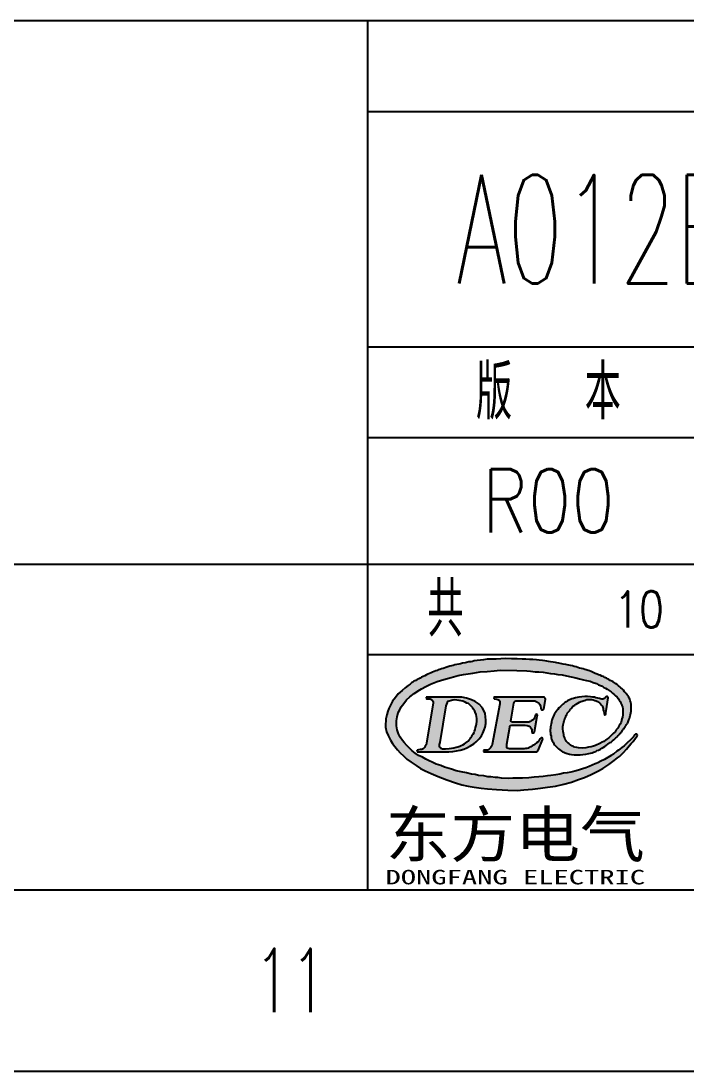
# Model space of a CAD drawing. Header units: millimetres. Extents: x 0 to 594, y 0 to 841.
# Drawn here: x 504.9 to 541.7, y 0 to 58 of the extents above; entities that cross this region are included whole.
import ezdxf
from ezdxf.enums import TextEntityAlignment as Align

# ---------------------------------------------------------------- set-up
doc = ezdxf.new("R2010")
doc.units = ezdxf.units.MM
doc.layers.add('PDM_Title', color=7, linetype='Continuous')
doc.styles.add('HZ', font='TXT.SHX', dxfattribs={"width": 0.667, "bigfont": 'HZTXT.SHX'})
doc.styles.add('pdmHT', font='SIMHEI.TTF')

# ---------------------------------------------------------------- blocks, each defined once
blk = doc.blocks.new('FitPDM_DWGFrame')
at = {"layer": 'PDM_Title'}
h = blk.add_hatch(color=2, dxfattribs=at)
h.paths.add_polyline_path([(527.2523, 20.6456), (527.2413, 20.6214), (527.2311, 20.599), (527.2437, 20.5754), (527.2556, 20.5533), (527.4718, 20.5535), (527.5135, 20.5293), (527.5547, 20.5055), (527.5859, 20.4603), (527.6223, 20.4077), (527.6289, 20.321), (527.2641, 18.1215), (527.2465, 18.0149), (527.1958, 17.9358), (527.1509, 17.8655), (527.0816, 17.797), (527.0027, 17.7544), (526.9086, 17.7529), (526.8229, 17.7339), (526.7541, 17.7188), (526.7339, 17.6724), (526.754, 17.6346), (526.7905, 17.6335), (528.504, 17.6335), (528.7114, 17.6452), (528.9226, 17.6838), (529.1291, 17.7216), (529.324, 17.7832), (529.482, 17.8478), (529.7003, 17.9566), (529.8751, 18.0717), (530.0142, 18.1835), (530.1687, 18.3507), (530.2947, 18.5115), (530.3803, 18.6606), (530.4492, 18.8395), (530.5063, 18.9877), (530.5335, 19.1988), (530.5402, 19.3801), (530.5284, 19.5662), (530.4981, 19.7475), (530.4377, 19.9194), (530.329, 20.0861), (530.1778, 20.2643), (529.9578, 20.4125), (529.7562, 20.5008), (529.4807, 20.5891), (529.2136, 20.6463), (528.9609, 20.6484)])
h.paths.add_polyline_path([(528.4508, 20.4115), (528.3983, 20.3464), (528.3719, 20.2712), (528.3359, 20.1691), (527.9932, 18.1381), (527.9683, 18.0326), (527.9674, 17.9388), (527.9742, 17.8804), (528.0489, 17.8316), (528.1391, 17.8029), (528.3206, 17.8014), (528.5174, 17.8068), (528.6397, 17.8249), (528.7729, 17.8447), (528.9065, 17.8824), (528.9974, 17.908), (529.096, 17.9358), (529.1813, 17.9782), (529.2776, 18.026), (529.3634, 18.0772), (529.4347, 18.1356), (529.5077, 18.1766), (529.5714, 18.2248), (529.6203, 18.2845), (529.68, 18.3573), (529.7176, 18.4201), (529.766, 18.501), (529.8059, 18.5674), (529.8324, 18.6116), (529.887, 18.7027), (529.9156, 18.7796), (529.9494, 18.8706), (529.976, 18.98), (529.9999, 19.0784), (530.0259, 19.1856), (530.0427, 19.2968), (530.0444, 19.3859), (530.0366, 19.4756), (530.0002, 19.6877), (529.9572, 19.8251), (529.9256, 19.8832), (529.8861, 19.9557), (529.844, 20.0101), (529.8145, 20.0604), (529.7626, 20.1205), (529.7189, 20.1709), (529.6593, 20.2245), (529.5753, 20.2915), (529.4972, 20.3231), (529.4016, 20.3721), (529.2673, 20.4241), (529.0767, 20.469), (528.938, 20.4857), (528.8072, 20.5013), (528.7179, 20.4904)], flags=0)
h.paths.add_polyline_path([(532.2065, 20.4518), (533.2414, 20.4392), (533.3114, 20.4126), (533.3879, 20.3787), (533.4401, 20.342), (533.4779, 20.3034), (533.5174, 20.2458), (533.5384, 20.2025), (533.5586, 20.1465), (533.5762, 20.044), (533.5997, 19.9714), (533.6157, 19.9517), (533.6358, 19.9502), (533.6677, 19.9534), (533.7064, 19.9777), (533.7399, 20.0204), (533.7588, 20.0734), (533.8327, 20.5401), (533.8267, 20.5885), (533.8074, 20.6177), (533.7796, 20.6406), (533.7521, 20.6536), (531.0239, 20.6536), (530.9846, 20.6254), (530.9796, 20.5875), (530.9964, 20.5529), (531.1208, 20.5418), (531.2098, 20.5213), (531.2769, 20.4803), (531.3123, 20.4314), (531.319, 20.3452), (531.3061, 20.2752), (530.8963, 18.0424), (530.871, 17.9634), (530.8354, 17.9017), (530.7933, 17.8463), (530.7488, 17.788), (530.6824, 17.7494), (530.6312, 17.7281), (530.5901, 17.7186), (530.4305, 17.7194), (530.4095, 17.7052), (530.4035, 17.6714), (530.4103, 17.6469), (530.4259, 17.6324), (533.307, 17.6262), (533.3491, 17.6382), (533.3978, 17.6784), (533.4228, 17.7081), (533.6782, 18.3009), (533.6921, 18.3336), (533.6904, 18.3651), (533.6728, 18.384), (533.6409, 18.3958), (533.5997, 18.3958), (533.5695, 18.3872), (533.533, 18.3502), (533.5013, 18.3019), (533.4661, 18.2484), (533.4278, 18.1898), (533.3474, 18.1307), (533.2455, 18.0557), (533.1653, 17.9967), (533.0985, 17.9555), (533.0217, 17.9082), (532.941, 17.872), (532.8822, 17.8405), (532.7999, 17.8231), (532.7243, 17.8058), (532.65, 17.7964), (531.8437, 17.79), (531.7759, 17.8141), (531.728, 17.8354), (531.7079, 17.8639), (531.7003, 17.9451), (531.7026, 18.055), (531.8571, 18.9885), (531.8654, 19.0383), (531.8826, 19.0664), (531.9086, 19.0876), (531.9781, 19.0957), (532.7105, 19.0957), (532.8321, 19.0795), (532.9304, 19.0566), (532.9933, 19.0117), (533.0319, 18.9604), (533.0715, 18.8997), (533.0858, 18.8414), (533.0823, 18.783), (533.0797, 18.7371), (533.0891, 18.6948), (533.1117, 18.6782), (533.1462, 18.6782), (533.18, 18.6883), (533.2069, 18.7057), (533.2244, 18.735), (533.3825, 19.6066), (533.3909, 19.6553), (533.3858, 19.6829), (533.3724, 19.6924), (533.3429, 19.7025), (533.3093, 19.7008), (533.2863, 19.6822), (533.2668, 19.6154), (533.248, 19.5503), (533.2303, 19.4896), (533.1973, 19.4415), (533.1548, 19.4044), (533.1187, 19.373), (533.0522, 19.3342), (532.9902, 19.298), (532.9229, 19.2743), (532.8651, 19.266), (531.9713, 19.2723), (531.9312, 19.2978), (531.9221, 19.3544), (531.9378, 19.4426), (532.0923, 20.313), (532.1014, 20.3629), (532.1165, 20.3864), (532.1375, 20.418)])
h.paths.add_polyline_path([(538.8166, 18.3903), (538.8619, 18.4507), (538.9029, 18.5055), (538.9092, 18.5236), (538.9121, 18.5425), (538.9111, 18.558), (538.8939, 18.5822), (538.8774, 18.6053), (538.8461, 18.6087), (538.8116, 18.5974), (538.7734, 18.565), (538.7296, 18.5074), (538.6867, 18.451), (538.6729, 18.4329), (538.5284, 18.2841), (538.3543, 18.1286), (538.2671, 18.0509), (538.174, 17.9666), (538.0614, 17.865), (537.9591, 17.7897), (537.8736, 17.7269), (537.7791, 17.6627), (537.5903, 17.5062), (537.46, 17.4295), (537.2715, 17.3187), (537.0881, 17.2107), (536.8958, 17.1153), (536.7274, 17.0317), (536.6362, 16.9864), (536.584, 16.9605), (536.409, 16.8989), (536.2558, 16.8275), (536.0602, 16.7553), (535.8745, 16.6866), (535.6605, 16.6229), (535.457, 16.5623), (535.2419, 16.5135), (535.0262, 16.4781), (534.8322, 16.4462), (534.6215, 16.3998), (534.4155, 16.3688), (534.1293, 16.3256), (533.9376, 16.2966), (533.7039, 16.2743), (533.471, 16.2521), (533.2081, 16.2271), (532.9156, 16.1991), (532.5675, 16.1826), (532.2058, 16.1802), (532.0281, 16.1664), (531.7902, 16.1641), (531.4015, 16.1814), (531.1973, 16.2044), (531.0613, 16.2198), (530.8258, 16.2463), (530.648, 16.2539), (530.4345, 16.2954), (530.137, 16.331), (529.954, 16.3781), (529.743, 16.4034), (529.4635, 16.4632), (529.1857, 16.5227), (528.9098, 16.5818), (528.6418, 16.6636), (528.2642, 16.7788), (528.0532, 16.8708), (527.7987, 16.9562), (527.5805, 17.0552), (527.4014, 17.1364), (527.2212, 17.2181), (527.0458, 17.3269), (526.8225, 17.4328), (526.6386, 17.564), (526.4761, 17.68), (526.3174, 17.8334), (526.1736, 17.9722), (526.023, 18.151), (525.936, 18.2543), (525.8123, 18.4395), (525.719, 18.6237), (525.6479, 18.8492), (525.6062, 19.0749), (525.6013, 19.335), (525.6381, 19.5607), (525.7043, 19.7956), (525.7873, 19.9521), (525.8704, 20.1088), (526.013, 20.2997), (526.1576, 20.4935), (526.3367, 20.6611), (526.5893, 20.8591), (526.8886, 21.0525), (526.9909, 21.1187), (527.2319, 21.2413), (527.4782, 21.3666), (527.8467, 21.5151), (528.2294, 21.6234), (528.6311, 21.7369), (529.0065, 21.8431), (529.3159, 21.9042), (529.8284, 21.981), (530.2307, 22.0414), (530.6182, 22.0755), (530.9976, 22.1088), (531.3374, 22.1387), (532.2491, 22.1307), (532.796, 22.0985), (533.0159, 22.085), (533.2649, 22.0563), (533.4673, 22.0447), (533.7038, 22.0312), (533.9171, 21.9963), (534.1064, 21.9653), (534.3402, 21.9445), (534.5217, 21.9111), (534.7547, 21.8847), (534.9937, 21.8325), (535.2561, 21.7753), (535.5154, 21.7188), (535.7086, 21.661), (535.9281, 21.6122), (536.1005, 21.5739), (536.2971, 21.5301), (536.4628, 21.4672), (536.6467, 21.3973), (536.7632, 21.3337), (536.8681, 21.2958), (536.9759, 21.2497), (537.0655, 21.1887), (537.1465, 21.1461), (537.2483, 21.0925), (537.3585, 21.0162), (537.4585, 20.947), (537.5333, 20.8758), (537.6191, 20.8136), (537.6872, 20.7417), (537.8023, 20.649), (537.8672, 20.5576), (537.9065, 20.4833), (537.9538, 20.416), (537.998, 20.3412), (538.0351, 20.2786), (538.0568, 20.1973), (538.0863, 20.1133), (538.1054, 20.0046), (538.1115, 19.821), (538.1092, 19.6664), (538.0901, 19.5426), (538.0607, 19.454), (538.0414, 19.3631), (538.0095, 19.2624), (537.9538, 19.1495), (537.9047, 19.0765), (537.8229, 18.9401), (537.745, 18.8382), (537.6788, 18.7386), (537.5718, 18.6357), (537.4907, 18.5576), (537.4026, 18.4734), (537.3364, 18.41), (537.2287, 18.3313), (537.1463, 18.271), (537.0604, 18.2082), (536.9675, 18.1574), (536.8363, 18.0993), (536.759, 18.0551), (536.6787, 18.0194), (536.5935, 17.9735), (536.4898, 17.9349), (536.3531, 17.9078), (536.2201, 17.8815), (536.0711, 17.8432), (535.8743, 17.8408), (535.653, 17.8448), (535.558, 17.8719), (535.4402, 17.8961), (535.3595, 17.9349), (535.2891, 17.9686), (535.2208, 18.0114), (535.1585, 18.0505), (535.1203, 18.0891), (535.0803, 18.1172), (535.0441, 18.1414), (535.0098, 18.1886), (534.9815, 18.2274), (534.9601, 18.2732), (534.9258, 18.3152), (534.8951, 18.3786), (534.8767, 18.4372), (534.8553, 18.5054), (534.8404, 18.5822), (534.8238, 18.6676), (534.8059, 18.7595), (534.7895, 18.8969), (534.7895, 19.0288), (534.8164, 19.1283), (534.8258, 19.1991), (534.8424, 19.2728), (534.8749, 19.3551), (534.9012, 19.4408), (534.9253, 19.5191), (534.9633, 19.5806), (534.986, 19.6398), (535.0185, 19.7003), (535.0387, 19.7579), (535.0596, 19.7918), (535.0959, 19.8298), (535.1174, 19.8665), (535.1567, 19.9), (535.1806, 19.9203), (535.1934, 19.9472), (535.2149, 19.9742), (535.2351, 20.0099), (535.2528, 20.0261), (535.2725, 20.0513), (535.3154, 20.0888), (535.3547, 20.1435), (535.4543, 20.213), (535.5312, 20.2667), (535.6273, 20.3236), (535.7168, 20.3765), (535.7965, 20.4133), (535.8664, 20.4357), (535.9784, 20.4717), (536.0595, 20.4902), (536.1196, 20.5195), (536.2331, 20.5224), (536.3833, 20.5172), (536.463, 20.5004), (536.5525, 20.4671), (536.6322, 20.4464), (536.7101, 20.4112), (536.772, 20.3732), (536.8192, 20.3312), (536.8744, 20.2822), (536.9202, 20.2248), (536.9596, 20.1754), (536.9851, 20.1269), (537.0011, 20.0757), (537.0269, 20.0222), (537.03, 19.9548), (537.0539, 19.8634), (537.068, 19.7811), (537.0717, 19.7011), (537.0833, 19.6844), (537.0993, 19.6775), (537.1361, 19.6723), (537.1526, 19.6815), (537.1655, 19.7028), (537.1686, 19.7823), (537.1809, 19.8968), (537.2995, 20.6083), (537.2995, 20.6417), (537.2804, 20.663), (537.2553, 20.6785), (537.2155, 20.6791), (537.178, 20.6641), (537.1535, 20.6417), (537.1333, 20.6123), (537.1156, 20.5866), (537.0879, 20.5709), (537.0443, 20.5536), (536.9997, 20.5359), (536.9512, 20.5385), (536.8807, 20.5488), (536.8218, 20.5673), (536.7305, 20.5868), (536.6254, 20.6093), (536.5404, 20.641), (536.4306, 20.6538), (536.3148, 20.6613), (536.1621, 20.6786), (536.0035, 20.6808), (535.8422, 20.6635), (535.6803, 20.6526), (535.578, 20.633), (535.4958, 20.6082), (535.3873, 20.5846), (535.2978, 20.5519), (535.2248, 20.5162), (535.153, 20.4955), (535.0599, 20.4411), (534.9706, 20.3889), (534.9038, 20.3499), (534.8489, 20.3006), (534.801, 20.2575), (534.7355, 20.2131), (534.656, 20.1297), (534.5814, 20.0515), (534.5241, 19.9777), (534.4817, 19.9231), (534.4254, 19.8656), (534.3809, 19.7971), (534.3423, 19.724), (534.3037, 19.6509), (534.2656, 19.5576), (534.2294, 19.4886), (534.1924, 19.3868), (534.171, 19.3056), (534.1654, 19.2475), (534.1458, 19.1957), (534.1351, 19.0928), (534.1124, 19.0047), (534.1075, 18.9299), (534.1014, 18.8384), (534.0895, 18.8044), (534.0987, 18.7699), (534.1086, 18.6755), (534.1176, 18.5883), (534.1447, 18.4965), (534.145, 18.408), (534.1634, 18.332), (534.2051, 18.2325), (534.2511, 18.1576), (534.3015, 18.0756), (534.3402, 18.0247), (534.3886, 17.9611), (534.4359, 17.9153), (534.4978, 17.8469), (534.5474, 17.7919), (534.6201, 17.7394), (534.6998, 17.6817), (534.7771, 17.6346), (534.8501, 17.6047), (534.9211, 17.5755), (535.0365, 17.5361), (535.1528, 17.4965), (535.2688, 17.4772), (535.4172, 17.4662), (535.5684, 17.4628), (535.742, 17.4715), (535.906, 17.4796), (536.0687, 17.5014), (536.222, 17.5348), (536.3307, 17.5585), (536.4141, 17.5767), (536.4875, 17.61), (536.6114, 17.6514), (536.6788, 17.6952), (536.7678, 17.7274), (536.8695, 17.7861), (536.94, 17.8327), (537.0142, 17.8716), (537.1099, 17.9251), (537.1828, 17.9868), (537.2858, 18.0523), (537.3545, 18.1036), (537.414, 18.148), (537.4569, 18.1715), (537.5323, 18.2394), (537.6071, 18.2923), (537.6728, 18.3505), (537.7249, 18.4063), (537.7684, 18.4413), (537.8272, 18.4989), (537.8487, 18.5398), (537.9085, 18.5904), (537.9447, 18.6468), (537.9839, 18.6716), (538.0066, 18.7073), (538.0428, 18.7424), (538.0636, 18.7827), (538.0974, 18.827), (538.1372, 18.869), (538.1611, 18.9133), (538.2005, 18.9692), (538.2391, 19.0325), (538.2771, 19.0716), (538.3126, 19.1389), (538.3593, 19.1862), (538.3806, 19.2366), (538.3984, 19.2844), (538.4186, 19.3466), (538.437, 19.4031), (538.4731, 19.4795), (538.4991, 19.5501), (538.5187, 19.629), (538.5359, 19.698), (538.5572, 19.7836), (538.5728, 19.8723), (538.5764, 20.0347), (538.5697, 20.248), (538.5513, 20.3654), (538.5175, 20.4527), (538.4935, 20.5357), (538.4555, 20.5926), (538.4316, 20.6536), (538.3905, 20.7187), (538.3356, 20.7917), (538.2967, 20.8435), (538.2555, 20.8982), (538.2019, 20.9529), (538.1382, 21.0433), (538.0642, 21.1047), (538.0018, 21.1709), (537.9379, 21.2146), (537.8644, 21.2797), (537.7907, 21.3449), (537.7106, 21.3982), (537.6475, 21.4494), (537.5696, 21.4885), (537.5046, 21.5288), (537.4126, 21.5794), (537.3354, 21.622), (537.2686, 21.6564), (537.1964, 21.6935), (537.116, 21.7277), (537.0571, 21.7663), (537.0161, 21.7841), (536.9559, 21.8014), (536.8572, 21.8592), (536.7647, 21.8921), (536.6875, 21.9295), (536.5887, 21.9634), (536.509, 22.0025), (536.427, 22.0265), (536.3509, 22.0599), (536.2663, 22.0979), (536.1848, 22.1157), (536.0891, 22.1508), (536.005, 22.1727), (535.9193, 22.2075), (535.8242, 22.2409), (535.7212, 22.2575), (535.625, 22.292), (535.5323, 22.3162), (535.4276, 22.3366), (535.3295, 22.3735), (535.2173, 22.3936), (535.1207, 22.4109), (535.0352, 22.431), (534.9518, 22.4506), (534.8206, 22.4697), (534.739, 22.4887), (534.6447, 22.5036), (534.5686, 22.5255), (534.4577, 22.5441), (534.3811, 22.5643), (534.2652, 22.5815), (534.1131, 22.5982), (534.0034, 22.6185), (533.9117, 22.6354), (533.8043, 22.6552), (533.6656, 22.6703), (533.4909, 22.6892), (533.3421, 22.7053), (533.1396, 22.7273), (532.9489, 22.7383), (532.7472, 22.7429), (532.5438, 22.7538), (532.2722, 22.7625), (531.9627, 22.7723), (531.6075, 22.7836), (531.3732, 22.775), (531.1047, 22.7531), (530.8784, 22.752), (530.619, 22.7405), (530.4101, 22.7208), (530.2409, 22.6903), (530.0545, 22.6706), (529.9012, 22.6481), (529.7988, 22.6251), (529.7112, 22.6054), (529.6059, 22.5928), (529.4772, 22.5708), (529.3937, 22.553), (529.2532, 22.523), (529.1427, 22.4993), (529.0578, 22.4758), (528.9462, 22.4522), (528.8219, 22.4319), (528.7348, 22.4077), (528.6468, 22.3834), (528.5432, 22.3546), (528.4339, 22.3243), (528.3258, 22.2942), (528.2388, 22.2562), (528.1762, 22.2383), (528.0923, 22.2144), (527.9941, 22.1739), (527.9082, 22.1567), (527.8469, 22.1201), (527.7789, 22.0988), (527.6954, 22.0649), (527.6036, 22.0275), (527.5178, 21.9926), (527.4272, 21.9556), (527.3401, 21.9201), (527.2543, 21.877), (527.1675, 21.8336), (527.0812, 21.7902), (526.9955, 21.7472), (526.9085, 21.7085), (526.8362, 21.6613), (526.7454, 21.6193), (526.665, 21.5704), (526.5707, 21.5249), (526.5008, 21.4797), (526.4286, 21.4328), (526.3537, 21.3743), (526.2444, 21.3015), (526.0873, 21.171), (525.9121, 21.0179), (525.707, 20.8386), (525.5452, 20.6347), (525.3876, 20.4359), (525.2927, 20.2387), (525.1871, 20.0197), (525.1206, 19.8816), (525.072, 19.6714), (525.0228, 19.4596), (525.013, 19.3009), (525.0065, 19.1948), (525, 19.0894), (525.0058, 18.9982), (525.0621, 18.7346), (525.1405, 18.5274), (525.2682, 18.2705), (525.3858, 18.0979), (525.506, 17.9217), (525.6556, 17.7479), (525.8071, 17.5721), (525.9843, 17.4096), (526.1816, 17.2285), (526.4209, 17.0625), (526.6834, 16.8802), (526.932, 16.7078), (527.1856, 16.5747), (527.5265, 16.4251), (527.9038, 16.2595), (528.3825, 16.0751), (528.8698, 15.9209), (529.2122, 15.8125), (529.564, 15.7394), (529.8882, 15.6721), (530.2875, 15.622), (530.6254, 15.5796), (531.1366, 15.5461), (531.7586, 15.5051), (532.2672, 15.5), (532.6351, 15.5368), (533.1224, 15.5622), (533.554, 15.622), (533.952, 15.6772), (534.3852, 15.7372), (534.8488, 15.8522), (535.2655, 15.9556), (535.6606, 16.0986), (535.9855, 16.2161), (536.3509, 16.3835), (536.699, 16.5429), (537.0009, 16.715), (537.3395, 16.9372), (537.6266, 17.1536), (537.8215, 17.3007), (537.9216, 17.3761), (537.9989, 17.4529), (538.1367, 17.5864), (538.3182, 17.7706), (538.461, 17.9528), (538.5626, 18.0826), (538.6732, 18.1984)])
at = {"layer": 'PDM_Title', "color": 0}
for p, q in [((584, 58), (404, 58)), ((25, 10), (584, 10))]:
    blk.add_line(p, q, dxfattribs=at)
at = {"layer": 'PDM_Title', "color": 2}
for p, q in [((524, 58), (524, 28)), ((524, 58), (524, 10)), ((524, 53), (584, 53)), ((524, 40), (584, 40)), ((524, 35), (584, 35)), ((466, 28), (524, 28)), ((524, 28), (584, 28)), ((524, 23), (584, 23)), ((529.7988, 22.6251), (529.7112, 22.6054)), ((529.9012, 22.6481), (529.7988, 22.6251)), ((530.0545, 22.6706), (529.9012, 22.6481)), ((530.2409, 22.6903), (530.0545, 22.6706)), ((530.4101, 22.7208), (530.2409, 22.6903)), ((530.619, 22.7405), (530.4101, 22.7208)), ((530.8784, 22.752), (530.619, 22.7405)), ((531.1047, 22.7531), (530.8784, 22.752)), ((531.3732, 22.775), (531.1047, 22.7531)), ((531.6075, 22.7836), (531.3732, 22.775)), ((531.9627, 22.7723), (531.6075, 22.7836)), ((532.2722, 22.7625), (531.9627, 22.7723)), ((532.5438, 22.7538), (532.2722, 22.7625)), ((532.7472, 22.7429), (532.5438, 22.7538)), ((532.9489, 22.7383), (532.7472, 22.7429)), ((533.1396, 22.7273), (532.9489, 22.7383)), ((533.3421, 22.7053), (533.1396, 22.7273)), ((533.4909, 22.6892), (533.3421, 22.7053)), ((533.6656, 22.6703), (533.4909, 22.6892)), ((533.8043, 22.6552), (533.6656, 22.6703)), ((533.9117, 22.6354), (533.8043, 22.6552)), ((534.0034, 22.6185), (533.9117, 22.6354)), ((527.6954, 22.0649), (527.6036, 22.0275)), ((527.7789, 22.0988), (527.6954, 22.0649)), ((527.8469, 22.1201), (527.7789, 22.0988)), ((527.9082, 22.1567), (527.8469, 22.1201)), ((527.9941, 22.1739), (527.9082, 22.1567)), ((528.0923, 22.2144), (527.9941, 22.1739)), ((528.1762, 22.2383), (528.0923, 22.2144)), ((528.2388, 22.2562), (528.1762, 22.2383)), ((528.3258, 22.2942), (528.2388, 22.2562)), ((528.4339, 22.3243), (528.3258, 22.2942)), ((528.5432, 22.3546), (528.4339, 22.3243)), ((528.6468, 22.3834), (528.5432, 22.3546)), ((528.7348, 22.4077), (528.6468, 22.3834)), ((528.8219, 22.4319), (528.7348, 22.4077)), ((528.9462, 22.4522), (528.8219, 22.4319)), ((529.0578, 22.4758), (528.9462, 22.4522)), ((529.1427, 22.4993), (529.0578, 22.4758)), ((529.2532, 22.523), (529.1427, 22.4993)), ((529.3937, 22.553), (529.2532, 22.523)), ((529.4772, 22.5708), (529.3937, 22.553)), ((529.6059, 22.5928), (529.4772, 22.5708)), ((529.7112, 22.6054), (529.6059, 22.5928)), ((529.8284, 21.981), (530.2307, 22.0414)), ((530.2307, 22.0414), (530.6182, 22.0755)), ((530.6182, 22.0755), (530.9976, 22.1088)), ((530.9976, 22.1088), (531.3374, 22.1387)), ((531.3374, 22.1387), (532.2491, 22.1307)), ((532.2491, 22.1307), (532.796, 22.0985)), ((532.796, 22.0985), (533.0159, 22.085)), ((533.0159, 22.085), (533.2649, 22.0563)), ((533.2649, 22.0563), (533.4673, 22.0447)), ((533.4673, 22.0447), (533.7038, 22.0312)), ((534.1131, 22.5982), (534.0034, 22.6185)), ((534.2652, 22.5815), (534.1131, 22.5982)), ((534.3811, 22.5643), (534.2652, 22.5815)), ((534.4577, 22.5441), (534.3811, 22.5643)), ((534.5686, 22.5255), (534.4577, 22.5441)), ((534.6447, 22.5036), (534.5686, 22.5255)), ((534.739, 22.4887), (534.6447, 22.5036)), ((534.8206, 22.4697), (534.739, 22.4887)), ((534.9518, 22.4506), (534.8206, 22.4697)), ((535.0352, 22.431), (534.9518, 22.4506)), ((535.1207, 22.4109), (535.0352, 22.431)), ((535.2173, 22.3936), (535.1207, 22.4109)), ((535.3295, 22.3735), (535.2173, 22.3936)), ((535.4276, 22.3366), (535.3295, 22.3735)), ((535.5323, 22.3162), (535.4276, 22.3366)), ((535.625, 22.292), (535.5323, 22.3162)), ((535.7212, 22.2575), (535.625, 22.292)), ((535.8242, 22.2409), (535.7212, 22.2575)), ((535.9193, 22.2075), (535.8242, 22.2409)), ((536.005, 22.1727), (535.9193, 22.2075)), ((536.0891, 22.1508), (536.005, 22.1727)), ((536.1848, 22.1157), (536.0891, 22.1508)), ((536.2663, 22.0979), (536.1848, 22.1157)), ((536.3509, 22.0599), (536.2663, 22.0979)), ((536.427, 22.0265), (536.3509, 22.0599)), ((526.5008, 21.4797), (526.4286, 21.4328)), ((526.5707, 21.5249), (526.5008, 21.4797)), ((526.665, 21.5704), (526.5707, 21.5249)), ((526.7454, 21.6193), (526.665, 21.5704)), ((526.8362, 21.6613), (526.7454, 21.6193)), ((526.9085, 21.7085), (526.8362, 21.6613)), ((526.9955, 21.7472), (526.9085, 21.7085)), ((527.0812, 21.7902), (526.9955, 21.7472)), ((527.1675, 21.8336), (527.0812, 21.7902)), ((527.2543, 21.877), (527.1675, 21.8336)), ((527.3401, 21.9201), (527.2543, 21.877)), ((527.4272, 21.9556), (527.3401, 21.9201)), ((527.5178, 21.9926), (527.4272, 21.9556)), ((527.4782, 21.3666), (527.8467, 21.5151)), ((527.6036, 22.0275), (527.5178, 21.9926)), ((527.8467, 21.5151), (528.2294, 21.6234)), ((528.2294, 21.6234), (528.6311, 21.7369)), ((528.6311, 21.7369), (529.0065, 21.8431)), ((529.0065, 21.8431), (529.3159, 21.9042)), ((529.3159, 21.9042), (529.8284, 21.981)), ((533.7038, 22.0312), (533.9171, 21.9963)), ((533.9171, 21.9963), (534.1064, 21.9653)), ((534.1064, 21.9653), (534.3402, 21.9445)), ((534.3402, 21.9445), (534.5217, 21.9111)), ((534.5217, 21.9111), (534.7547, 21.8847)), ((534.7547, 21.8847), (534.9937, 21.8325)), ((534.9937, 21.8325), (535.2561, 21.7753)), ((535.2561, 21.7753), (535.5154, 21.7188)), ((535.5154, 21.7188), (535.7086, 21.661)), ((535.7086, 21.661), (535.9281, 21.6122)), ((535.9281, 21.6122), (536.1005, 21.5739)), ((536.1005, 21.5739), (536.2971, 21.5301)), ((536.2971, 21.5301), (536.4628, 21.4672)), ((536.509, 22.0025), (536.427, 22.0265)), ((536.4628, 21.4672), (536.6467, 21.3973)), ((536.5887, 21.9634), (536.509, 22.0025)), ((536.6875, 21.9295), (536.5887, 21.9634)), ((536.7647, 21.8921), (536.6875, 21.9295)), ((536.8572, 21.8592), (536.7647, 21.8921)), ((536.9559, 21.8014), (536.8572, 21.8592)), ((537.0161, 21.7841), (536.9559, 21.8014)), ((537.0571, 21.7663), (537.0161, 21.7841)), ((537.116, 21.7277), (537.0571, 21.7663)), ((537.1964, 21.6935), (537.116, 21.7277)), ((537.2686, 21.6564), (537.1964, 21.6935)), ((537.3354, 21.622), (537.2686, 21.6564)), ((537.4126, 21.5794), (537.3354, 21.622)), ((537.5046, 21.5288), (537.4126, 21.5794)), ((537.5696, 21.4885), (537.5046, 21.5288)), ((537.6475, 21.4494), (537.5696, 21.4885)), ((525.9121, 21.0179), (525.707, 20.8386)), ((526.0873, 21.171), (525.9121, 21.0179)), ((526.2444, 21.3015), (526.0873, 21.171)), ((526.3537, 21.3743), (526.2444, 21.3015)), ((526.4286, 21.4328), (526.3537, 21.3743)), ((526.5893, 20.8591), (526.8886, 21.0525)), ((526.8886, 21.0525), (526.9909, 21.1187)), ((526.9909, 21.1187), (527.2319, 21.2413)), ((527.2319, 21.2413), (527.4782, 21.3666)), ((536.6467, 21.3973), (536.7632, 21.3337)), ((536.7632, 21.3337), (536.8681, 21.2958)), ((536.8681, 21.2958), (536.9759, 21.2497)), ((536.9759, 21.2497), (537.0655, 21.1887)), ((537.0655, 21.1887), (537.1465, 21.1461)), ((537.1465, 21.1461), (537.2483, 21.0925)), ((537.2483, 21.0925), (537.3585, 21.0162)), ((537.3585, 21.0162), (537.4585, 20.947)), ((537.4585, 20.947), (537.5333, 20.8758)), ((537.7106, 21.3982), (537.6475, 21.4494)), ((537.7907, 21.3449), (537.7106, 21.3982)), ((537.8644, 21.2797), (537.7907, 21.3449)), ((537.9379, 21.2146), (537.8644, 21.2797)), ((538.0018, 21.1709), (537.9379, 21.2146)), ((538.0642, 21.1047), (538.0018, 21.1709)), ((538.1382, 21.0433), (538.0642, 21.1047)), ((538.2019, 20.9529), (538.1382, 21.0433)), ((538.2555, 20.8982), (538.2019, 20.9529)), ((538.2967, 20.8435), (538.2555, 20.8982)), ((525.3876, 20.4359), (525.2927, 20.2387)), ((525.5452, 20.6347), (525.3876, 20.4359)), ((525.707, 20.8386), (525.5452, 20.6347)), ((526.013, 20.2997), (526.1576, 20.4935)), ((526.1576, 20.4935), (526.3367, 20.6611)), ((526.3367, 20.6611), (526.5893, 20.8591)), ((527.2413, 20.6214), (527.2311, 20.599)), ((527.2311, 20.599), (527.2437, 20.5754)), ((527.2523, 20.6456), (527.2413, 20.6214)), ((527.2437, 20.5754), (527.2556, 20.5533)), ((528.9609, 20.6484), (527.2523, 20.6456)), ((527.2556, 20.5533), (527.4718, 20.5535)), ((527.6289, 20.321), (527.2641, 18.1215)), ((527.4718, 20.5535), (527.5135, 20.5293)), ((527.5135, 20.5293), (527.5547, 20.5055)), ((527.5547, 20.5055), (527.5859, 20.4603)), ((527.5859, 20.4603), (527.6223, 20.4077)), ((527.6223, 20.4077), (527.6289, 20.321)), ((528.3983, 20.3464), (528.3719, 20.2712)), ((528.4508, 20.4115), (528.3983, 20.3464)), ((528.7179, 20.4904), (528.4508, 20.4115)), ((528.8072, 20.5013), (528.7179, 20.4904)), ((528.938, 20.4857), (528.8072, 20.5013)), ((529.0767, 20.469), (528.938, 20.4857)), ((529.2136, 20.6463), (528.9609, 20.6484)), ((529.2673, 20.4241), (529.0767, 20.469)), ((529.4807, 20.5891), (529.2136, 20.6463)), ((529.4016, 20.3721), (529.2673, 20.4241)), ((529.4972, 20.3231), (529.4016, 20.3721)), ((529.7562, 20.5008), (529.4807, 20.5891)), ((529.5753, 20.2915), (529.4972, 20.3231)), ((529.9578, 20.4125), (529.7562, 20.5008)), ((530.1778, 20.2643), (529.9578, 20.4125)), ((530.9846, 20.6254), (530.9796, 20.5875)), ((530.9796, 20.5875), (530.9964, 20.5529)), ((531.0239, 20.6536), (530.9846, 20.6254)), ((530.9964, 20.5529), (531.1208, 20.5418)), ((533.7521, 20.6536), (531.0239, 20.6536)), ((531.1208, 20.5418), (531.2098, 20.5213)), ((531.2098, 20.5213), (531.2769, 20.4803)), ((531.2769, 20.4803), (531.3123, 20.4314)), ((531.319, 20.3452), (531.3061, 20.2752)), ((531.3123, 20.4314), (531.319, 20.3452)), ((531.9378, 19.4426), (532.0923, 20.313)), ((532.0923, 20.313), (532.1014, 20.3629)), ((532.1014, 20.3629), (532.1165, 20.3864)), ((532.1165, 20.3864), (532.1375, 20.418)), ((532.1375, 20.418), (532.2065, 20.4518)), ((532.2065, 20.4518), (533.2414, 20.4392)), ((533.2414, 20.4392), (533.3114, 20.4126)), ((533.3114, 20.4126), (533.3879, 20.3787)), ((533.3879, 20.3787), (533.4401, 20.342)), ((533.4401, 20.342), (533.4779, 20.3034)), ((533.4779, 20.3034), (533.5174, 20.2458)), ((533.7796, 20.6406), (533.7521, 20.6536)), ((533.7588, 20.0734), (533.8327, 20.5401)), ((533.8074, 20.6177), (533.7796, 20.6406)), ((533.8267, 20.5885), (533.8074, 20.6177)), ((533.8327, 20.5401), (533.8267, 20.5885)), ((534.8489, 20.3006), (534.801, 20.2575)), ((534.9038, 20.3499), (534.8489, 20.3006)), ((534.9706, 20.3889), (534.9038, 20.3499)), ((535.0599, 20.4411), (534.9706, 20.3889)), ((535.153, 20.4955), (535.0599, 20.4411)), ((535.2248, 20.5162), (535.153, 20.4955)), ((535.2978, 20.5519), (535.2248, 20.5162)), ((535.3873, 20.5846), (535.2978, 20.5519)), ((535.4958, 20.6082), (535.3873, 20.5846)), ((535.578, 20.633), (535.4958, 20.6082)), ((535.5312, 20.2667), (535.6273, 20.3236)), ((535.6803, 20.6526), (535.578, 20.633)), ((535.6273, 20.3236), (535.7168, 20.3765)), ((535.8422, 20.6635), (535.6803, 20.6526)), ((535.7168, 20.3765), (535.7965, 20.4133)), ((535.7965, 20.4133), (535.8664, 20.4357)), ((536.0035, 20.6808), (535.8422, 20.6635)), ((535.8664, 20.4357), (535.9784, 20.4717)), ((535.9784, 20.4717), (536.0595, 20.4902)), ((536.1621, 20.6786), (536.0035, 20.6808)), ((536.0595, 20.4902), (536.1196, 20.5195)), ((536.1196, 20.5195), (536.2331, 20.5224)), ((536.3148, 20.6613), (536.1621, 20.6786)), ((536.2331, 20.5224), (536.3833, 20.5172)), ((536.4306, 20.6538), (536.3148, 20.6613)), ((536.3833, 20.5172), (536.463, 20.5004)), ((536.5404, 20.641), (536.4306, 20.6538)), ((536.463, 20.5004), (536.5525, 20.4671)), ((536.6254, 20.6093), (536.5404, 20.641)), ((536.5525, 20.4671), (536.6322, 20.4464)), ((536.7305, 20.5868), (536.6254, 20.6093)), ((536.6322, 20.4464), (536.7101, 20.4112)), ((536.7101, 20.4112), (536.772, 20.3732)), ((536.8218, 20.5673), (536.7305, 20.5868)), ((536.772, 20.3732), (536.8192, 20.3312)), ((536.8192, 20.3312), (536.8744, 20.2822)), ((536.8807, 20.5488), (536.8218, 20.5673)), ((536.9512, 20.5385), (536.8807, 20.5488)), ((536.9997, 20.5359), (536.9512, 20.5385)), ((537.0443, 20.5536), (536.9997, 20.5359)), ((537.0879, 20.5709), (537.0443, 20.5536)), ((537.1156, 20.5866), (537.0879, 20.5709)), ((537.1333, 20.6123), (537.1156, 20.5866)), ((537.1535, 20.6417), (537.1333, 20.6123)), ((537.178, 20.6641), (537.1535, 20.6417)), ((537.2155, 20.6791), (537.178, 20.6641)), ((537.1809, 19.8968), (537.2995, 20.6083)), ((537.2553, 20.6785), (537.2155, 20.6791)), ((537.2804, 20.663), (537.2553, 20.6785)), ((537.2995, 20.6417), (537.2804, 20.663)), ((537.2995, 20.6083), (537.2995, 20.6417)), ((537.5333, 20.8758), (537.6191, 20.8136)), ((537.6191, 20.8136), (537.6872, 20.7417)), ((537.6872, 20.7417), (537.8023, 20.649)), ((537.8023, 20.649), (537.8672, 20.5576)), ((537.8672, 20.5576), (537.9065, 20.4833)), ((537.9065, 20.4833), (537.9538, 20.416)), ((537.9538, 20.416), (537.998, 20.3412)), ((537.998, 20.3412), (538.0351, 20.2786)), ((538.3356, 20.7917), (538.2967, 20.8435)), ((538.3905, 20.7187), (538.3356, 20.7917)), ((538.4316, 20.6536), (538.3905, 20.7187)), ((538.4555, 20.5926), (538.4316, 20.6536)), ((538.4935, 20.5357), (538.4555, 20.5926)), ((538.5175, 20.4527), (538.4935, 20.5357)), ((538.5513, 20.3654), (538.5175, 20.4527)), ((538.5697, 20.248), (538.5513, 20.3654)), ((525.1206, 19.8816), (525.072, 19.6714)), ((525.1871, 20.0197), (525.1206, 19.8816)), ((525.2927, 20.2387), (525.1871, 20.0197)), ((525.6381, 19.5607), (525.7043, 19.7956)), ((525.7043, 19.7956), (525.7873, 19.9521)), ((525.7873, 19.9521), (525.8704, 20.1088)), ((525.8704, 20.1088), (526.013, 20.2997)), ((528.3359, 20.1691), (527.9932, 18.1381)), ((528.3719, 20.2712), (528.3359, 20.1691)), ((529.6593, 20.2245), (529.5753, 20.2915)), ((529.7189, 20.1709), (529.6593, 20.2245)), ((529.7626, 20.1205), (529.7189, 20.1709)), ((529.8145, 20.0604), (529.7626, 20.1205)), ((529.844, 20.0101), (529.8145, 20.0604)), ((529.8861, 19.9557), (529.844, 20.0101)), ((529.9256, 19.8832), (529.8861, 19.9557)), ((529.9572, 19.8251), (529.9256, 19.8832)), ((530.0002, 19.6877), (529.9572, 19.8251)), ((530.329, 20.0861), (530.1778, 20.2643)), ((530.4377, 19.9194), (530.329, 20.0861)), ((530.4981, 19.7475), (530.4377, 19.9194)), ((530.5284, 19.5662), (530.4981, 19.7475)), ((531.3061, 20.2752), (530.8963, 18.0424)), ((533.5174, 20.2458), (533.5384, 20.2025)), ((533.5384, 20.2025), (533.5586, 20.1465)), ((533.5586, 20.1465), (533.5762, 20.044)), ((533.5762, 20.044), (533.5997, 19.9714)), ((533.5997, 19.9714), (533.6157, 19.9517)), ((533.6157, 19.9517), (533.6358, 19.9502)), ((533.6358, 19.9502), (533.6677, 19.9534)), ((533.6677, 19.9534), (533.7064, 19.9777)), ((533.7064, 19.9777), (533.7399, 20.0204)), ((533.7399, 20.0204), (533.7588, 20.0734)), ((534.3423, 19.724), (534.3037, 19.6509)), ((534.3809, 19.7971), (534.3423, 19.724)), ((534.4254, 19.8656), (534.3809, 19.7971)), ((534.4817, 19.9231), (534.4254, 19.8656)), ((534.5241, 19.9777), (534.4817, 19.9231)), ((534.5814, 20.0515), (534.5241, 19.9777)), ((534.656, 20.1297), (534.5814, 20.0515)), ((534.7355, 20.2131), (534.656, 20.1297)), ((534.801, 20.2575), (534.7355, 20.2131)), ((535.0185, 19.7003), (535.0387, 19.7579)), ((535.0387, 19.7579), (535.0596, 19.7918)), ((535.0596, 19.7918), (535.0959, 19.8298)), ((535.0959, 19.8298), (535.1174, 19.8665)), ((535.1174, 19.8665), (535.1567, 19.9)), ((535.1567, 19.9), (535.1806, 19.9203)), ((535.1806, 19.9203), (535.1934, 19.9472)), ((535.1934, 19.9472), (535.2149, 19.9742)), ((535.2149, 19.9742), (535.2351, 20.0099)), ((535.2351, 20.0099), (535.2528, 20.0261)), ((535.2528, 20.0261), (535.2725, 20.0513)), ((535.2725, 20.0513), (535.3154, 20.0888)), ((535.3154, 20.0888), (535.3547, 20.1435)), ((535.3547, 20.1435), (535.4543, 20.213)), ((535.4543, 20.213), (535.5312, 20.2667)), ((536.8744, 20.2822), (536.9202, 20.2248)), ((536.9202, 20.2248), (536.9596, 20.1754)), ((536.9596, 20.1754), (536.9851, 20.1269)), ((536.9851, 20.1269), (537.0011, 20.0757)), ((537.0011, 20.0757), (537.0269, 20.0222)), ((537.0269, 20.0222), (537.03, 19.9548)), ((537.03, 19.9548), (537.0539, 19.8634)), ((537.0539, 19.8634), (537.068, 19.7811)), ((537.068, 19.7811), (537.0717, 19.7011)), ((537.1655, 19.7028), (537.1686, 19.7823)), ((537.1686, 19.7823), (537.1809, 19.8968)), ((538.0351, 20.2786), (538.0568, 20.1973)), ((538.0568, 20.1973), (538.0863, 20.1133)), ((538.0863, 20.1133), (538.1054, 20.0046)), ((538.1054, 20.0046), (538.1115, 19.821)), ((538.1115, 19.821), (538.1092, 19.6664)), ((538.5359, 19.698), (538.5572, 19.7836)), ((538.5572, 19.7836), (538.5728, 19.8723)), ((538.5764, 20.0347), (538.5697, 20.248)), ((538.5728, 19.8723), (538.5764, 20.0347)), ((525.0065, 19.1948), (525, 19.0894)), ((525.013, 19.3009), (525.0065, 19.1948)), ((525.0228, 19.4596), (525.013, 19.3009)), ((525.072, 19.6714), (525.0228, 19.4596)), ((525.6013, 19.335), (525.6381, 19.5607)), ((525.6062, 19.0749), (525.6013, 19.335)), ((529.9999, 19.0784), (530.0259, 19.1856)), ((530.0366, 19.4756), (530.0002, 19.6877)), ((530.0259, 19.1856), (530.0427, 19.2968)), ((530.0444, 19.3859), (530.0366, 19.4756)), ((530.0427, 19.2968), (530.0444, 19.3859)), ((530.5063, 18.9877), (530.5335, 19.1988)), ((530.5402, 19.3801), (530.5284, 19.5662)), ((530.5335, 19.1988), (530.5402, 19.3801)), ((531.9221, 19.3544), (531.9378, 19.4426)), ((531.9312, 19.2978), (531.9221, 19.3544)), ((531.9713, 19.2723), (531.9312, 19.2978)), ((532.8651, 19.266), (531.9713, 19.2723)), ((532.9229, 19.2743), (532.8651, 19.266)), ((532.9902, 19.298), (532.9229, 19.2743)), ((533.0522, 19.3342), (532.9902, 19.298)), ((533.1187, 19.373), (533.0522, 19.3342)), ((533.1548, 19.4044), (533.1187, 19.373)), ((533.1973, 19.4415), (533.1548, 19.4044)), ((533.2303, 19.4896), (533.1973, 19.4415)), ((533.2244, 18.735), (533.3825, 19.6066)), ((533.248, 19.5503), (533.2303, 19.4896)), ((533.2668, 19.6154), (533.248, 19.5503)), ((533.2863, 19.6822), (533.2668, 19.6154)), ((533.3093, 19.7008), (533.2863, 19.6822)), ((533.3429, 19.7025), (533.3093, 19.7008)), ((533.3724, 19.6924), (533.3429, 19.7025)), ((533.3858, 19.6829), (533.3724, 19.6924)), ((533.3825, 19.6066), (533.3909, 19.6553)), ((533.3909, 19.6553), (533.3858, 19.6829)), ((534.1458, 19.1957), (534.1351, 19.0928)), ((534.1654, 19.2475), (534.1458, 19.1957)), ((534.171, 19.3056), (534.1654, 19.2475)), ((534.1924, 19.3868), (534.171, 19.3056)), ((534.2294, 19.4886), (534.1924, 19.3868)), ((534.2656, 19.5576), (534.2294, 19.4886)), ((534.3037, 19.6509), (534.2656, 19.5576)), ((534.8164, 19.1283), (534.8258, 19.1991)), ((534.8258, 19.1991), (534.8424, 19.2728)), ((534.8424, 19.2728), (534.8749, 19.3551)), ((534.8749, 19.3551), (534.9012, 19.4408)), ((534.9012, 19.4408), (534.9253, 19.5191)), ((534.9253, 19.5191), (534.9633, 19.5806)), ((534.9633, 19.5806), (534.986, 19.6398)), ((534.986, 19.6398), (535.0185, 19.7003)), ((537.0717, 19.7011), (537.0833, 19.6844)), ((537.0833, 19.6844), (537.0993, 19.6775)), ((537.0993, 19.6775), (537.1361, 19.6723)), ((537.1361, 19.6723), (537.1526, 19.6815)), ((537.1526, 19.6815), (537.1655, 19.7028)), ((537.9538, 19.1495), (537.9047, 19.0765)), ((538.0095, 19.2624), (537.9538, 19.1495)), ((538.0414, 19.3631), (538.0095, 19.2624)), ((538.0607, 19.454), (538.0414, 19.3631)), ((538.0901, 19.5426), (538.0607, 19.454)), ((538.1092, 19.6664), (538.0901, 19.5426)), ((538.3126, 19.1389), (538.3593, 19.1862)), ((538.3593, 19.1862), (538.3806, 19.2366)), ((538.3806, 19.2366), (538.3984, 19.2844)), ((538.3984, 19.2844), (538.4186, 19.3466)), ((538.4186, 19.3466), (538.437, 19.4031)), ((538.437, 19.4031), (538.4731, 19.4795)), ((538.4731, 19.4795), (538.4991, 19.5501)), ((538.4991, 19.5501), (538.5187, 19.629)), ((538.5187, 19.629), (538.5359, 19.698)), ((525, 19.0894), (525.0058, 18.9982)), ((525.0058, 18.9982), (525.0621, 18.7346)), ((525.0621, 18.7346), (525.1405, 18.5274)), ((525.6479, 18.8492), (525.6062, 19.0749)), ((525.719, 18.6237), (525.6479, 18.8492)), ((525.8123, 18.4395), (525.719, 18.6237)), ((529.766, 18.501), (529.8059, 18.5674)), ((529.8059, 18.5674), (529.8324, 18.6116)), ((529.8324, 18.6116), (529.887, 18.7027)), ((529.887, 18.7027), (529.9156, 18.7796)), ((529.9156, 18.7796), (529.9494, 18.8706)), ((529.9494, 18.8706), (529.976, 18.98)), ((529.976, 18.98), (529.9999, 19.0784)), ((530.2947, 18.5115), (530.3803, 18.6606)), ((530.3803, 18.6606), (530.4492, 18.8395)), ((530.4492, 18.8395), (530.5063, 18.9877)), ((531.7026, 18.055), (531.8571, 18.9885)), ((531.8571, 18.9885), (531.8654, 19.0383)), ((531.8654, 19.0383), (531.8826, 19.0664)), ((531.8826, 19.0664), (531.9086, 19.0876)), ((531.9086, 19.0876), (531.9781, 19.0957)), ((531.9781, 19.0957), (532.7105, 19.0957)), ((532.7105, 19.0957), (532.8321, 19.0795)), ((532.8321, 19.0795), (532.9304, 19.0566)), ((532.9304, 19.0566), (532.9933, 19.0117)), ((532.9933, 19.0117), (533.0319, 18.9604)), ((533.0319, 18.9604), (533.0715, 18.8997)), ((533.0715, 18.8997), (533.0858, 18.8414)), ((533.0823, 18.783), (533.0797, 18.7371)), ((533.0797, 18.7371), (533.0891, 18.6948)), ((533.0858, 18.8414), (533.0823, 18.783)), ((533.0891, 18.6948), (533.1117, 18.6782)), ((533.1117, 18.6782), (533.1462, 18.6782)), ((533.1462, 18.6782), (533.18, 18.6883)), ((533.18, 18.6883), (533.2069, 18.7057)), ((533.2069, 18.7057), (533.2244, 18.735)), ((534.1014, 18.8384), (534.0895, 18.8044)), ((534.0895, 18.8044), (534.0987, 18.7699)), ((534.0987, 18.7699), (534.1086, 18.6755)), ((534.1075, 18.9299), (534.1014, 18.8384)), ((534.1124, 19.0047), (534.1075, 18.9299)), ((534.1086, 18.6755), (534.1176, 18.5883)), ((534.1351, 19.0928), (534.1124, 19.0047)), ((534.1176, 18.5883), (534.1447, 18.4965)), ((534.7895, 19.0288), (534.8164, 19.1283)), ((534.7895, 18.8969), (534.7895, 19.0288)), ((534.8059, 18.7595), (534.7895, 18.8969)), ((534.8238, 18.6676), (534.8059, 18.7595)), ((534.8404, 18.5822), (534.8238, 18.6676)), ((534.8553, 18.5054), (534.8404, 18.5822)), ((537.5718, 18.6357), (537.4907, 18.5576)), ((537.6788, 18.7386), (537.5718, 18.6357)), ((537.745, 18.8382), (537.6788, 18.7386)), ((537.8229, 18.9401), (537.745, 18.8382)), ((537.9047, 19.0765), (537.8229, 18.9401)), ((537.8487, 18.5398), (537.9085, 18.5904)), ((537.9085, 18.5904), (537.9447, 18.6468)), ((537.9447, 18.6468), (537.9839, 18.6716)), ((537.9839, 18.6716), (538.0066, 18.7073)), ((538.0066, 18.7073), (538.0428, 18.7424)), ((538.0428, 18.7424), (538.0636, 18.7827)), ((538.0636, 18.7827), (538.0974, 18.827)), ((538.0974, 18.827), (538.1372, 18.869)), ((538.1372, 18.869), (538.1611, 18.9133)), ((538.1611, 18.9133), (538.2005, 18.9692)), ((538.2005, 18.9692), (538.2391, 19.0325)), ((538.2391, 19.0325), (538.2771, 19.0716)), ((538.2771, 19.0716), (538.3126, 19.1389)), ((538.7734, 18.565), (538.7296, 18.5074)), ((538.8116, 18.5974), (538.7734, 18.565)), ((538.8461, 18.6087), (538.8116, 18.5974)), ((538.8774, 18.6053), (538.8461, 18.6087)), ((538.8939, 18.5822), (538.8774, 18.6053)), ((538.9111, 18.558), (538.8939, 18.5822)), ((525.1405, 18.5274), (525.2682, 18.2705)), ((525.2682, 18.2705), (525.3858, 18.0979)), ((525.3858, 18.0979), (525.506, 17.9217)), ((525.936, 18.2543), (525.8123, 18.4395)), ((526.023, 18.151), (525.936, 18.2543)), ((526.1736, 17.9722), (526.023, 18.151)), ((527.2465, 18.0149), (527.1958, 17.9358)), ((527.2641, 18.1215), (527.2465, 18.0149)), ((527.9683, 18.0326), (527.9674, 17.9388)), ((527.9932, 18.1381), (527.9683, 18.0326)), ((529.1813, 17.9782), (529.2776, 18.026)), ((529.2776, 18.026), (529.3634, 18.0772)), ((529.3634, 18.0772), (529.4347, 18.1356)), ((529.4347, 18.1356), (529.5077, 18.1766)), ((529.5077, 18.1766), (529.5714, 18.2248)), ((529.5714, 18.2248), (529.6203, 18.2845)), ((529.6203, 18.2845), (529.68, 18.3573)), ((529.68, 18.3573), (529.7176, 18.4201)), ((529.7003, 17.9566), (529.8751, 18.0717)), ((529.7176, 18.4201), (529.766, 18.501)), ((529.8751, 18.0717), (530.0142, 18.1835)), ((530.0142, 18.1835), (530.1687, 18.3507)), ((530.1687, 18.3507), (530.2947, 18.5115)), ((530.8963, 18.0424), (530.871, 17.9634)), ((531.7003, 17.9451), (531.7026, 18.055)), ((533.1653, 17.9967), (533.0985, 17.9555)), ((533.2455, 18.0557), (533.1653, 17.9967)), ((533.3474, 18.1307), (533.2455, 18.0557)), ((533.4278, 18.1898), (533.3474, 18.1307)), ((533.4228, 17.7081), (533.6782, 18.3009)), ((533.4661, 18.2484), (533.4278, 18.1898)), ((533.5013, 18.3019), (533.4661, 18.2484)), ((533.533, 18.3502), (533.5013, 18.3019)), ((533.5695, 18.3872), (533.533, 18.3502)), ((533.5997, 18.3958), (533.5695, 18.3872)), ((533.6409, 18.3958), (533.5997, 18.3958)), ((533.6728, 18.384), (533.6409, 18.3958)), ((533.6904, 18.3651), (533.6728, 18.384)), ((533.6782, 18.3009), (533.6921, 18.3336)), ((533.6921, 18.3336), (533.6904, 18.3651)), ((534.1447, 18.4965), (534.145, 18.408)), ((534.145, 18.408), (534.1634, 18.332)), ((534.1634, 18.332), (534.2051, 18.2325)), ((534.2051, 18.2325), (534.2511, 18.1576)), ((534.2511, 18.1576), (534.3015, 18.0756)), ((534.3015, 18.0756), (534.3402, 18.0247)), ((534.3402, 18.0247), (534.3886, 17.9611)), ((534.8767, 18.4372), (534.8553, 18.5054)), ((534.8951, 18.3786), (534.8767, 18.4372)), ((534.9258, 18.3152), (534.8951, 18.3786)), ((534.9601, 18.2732), (534.9258, 18.3152)), ((534.9815, 18.2274), (534.9601, 18.2732)), ((535.0098, 18.1886), (534.9815, 18.2274)), ((535.0441, 18.1414), (535.0098, 18.1886)), ((535.0803, 18.1172), (535.0441, 18.1414)), ((535.1203, 18.0891), (535.0803, 18.1172)), ((535.1585, 18.0505), (535.1203, 18.0891)), ((535.2208, 18.0114), (535.1585, 18.0505)), ((535.2891, 17.9686), (535.2208, 18.0114)), ((536.6787, 18.0194), (536.5935, 17.9735)), ((536.759, 18.0551), (536.6787, 18.0194)), ((536.8363, 18.0993), (536.759, 18.0551)), ((536.9675, 18.1574), (536.8363, 18.0993)), ((537.0604, 18.2082), (536.9675, 18.1574)), ((537.1463, 18.271), (537.0604, 18.2082)), ((537.1099, 17.9251), (537.1828, 17.9868)), ((537.2287, 18.3313), (537.1463, 18.271)), ((537.1828, 17.9868), (537.2858, 18.0523)), ((537.3364, 18.41), (537.2287, 18.3313)), ((537.2858, 18.0523), (537.3545, 18.1036)), ((537.4026, 18.4734), (537.3364, 18.41)), ((537.3545, 18.1036), (537.414, 18.148)), ((537.4907, 18.5576), (537.4026, 18.4734)), ((537.414, 18.148), (537.4569, 18.1715)), ((537.4569, 18.1715), (537.5323, 18.2394)), ((537.5323, 18.2394), (537.6071, 18.2923)), ((537.6071, 18.2923), (537.6728, 18.3505)), ((537.6728, 18.3505), (537.7249, 18.4063)), ((537.7249, 18.4063), (537.7684, 18.4413)), ((537.7684, 18.4413), (537.8272, 18.4989)), ((537.8272, 18.4989), (537.8487, 18.5398)), ((538.2671, 18.0509), (538.174, 17.9666)), ((538.3543, 18.1286), (538.2671, 18.0509)), ((538.5284, 18.2841), (538.3543, 18.1286)), ((538.461, 17.9528), (538.5626, 18.0826)), ((538.6729, 18.4329), (538.5284, 18.2841)), ((538.5626, 18.0826), (538.6732, 18.1984)), ((538.6867, 18.451), (538.6729, 18.4329)), ((538.6732, 18.1984), (538.8166, 18.3903)), ((538.7296, 18.5074), (538.6867, 18.451)), ((538.8166, 18.3903), (538.8619, 18.4507)), ((538.8619, 18.4507), (538.9029, 18.5055)), ((538.9029, 18.5055), (538.9092, 18.5236)), ((538.9092, 18.5236), (538.9121, 18.5425)), ((538.9121, 18.5425), (538.9111, 18.558)), ((525.506, 17.9217), (525.6556, 17.7479)), ((525.6556, 17.7479), (525.8071, 17.5721)), ((525.8071, 17.5721), (525.9843, 17.4096)), ((525.9843, 17.4096), (526.1816, 17.2285)), ((526.3174, 17.8334), (526.1736, 17.9722)), ((526.4761, 17.68), (526.3174, 17.8334)), ((526.6386, 17.564), (526.4761, 17.68)), ((526.8225, 17.4328), (526.6386, 17.564)), ((526.7541, 17.7188), (526.7339, 17.6724)), ((526.7339, 17.6724), (526.754, 17.6346)), ((526.754, 17.6346), (526.7905, 17.6335)), ((526.8229, 17.7339), (526.7541, 17.7188)), ((526.7905, 17.6335), (528.504, 17.6335)), ((527.0458, 17.3269), (526.8225, 17.4328)), ((526.9086, 17.7529), (526.8229, 17.7339)), ((527.0027, 17.7544), (526.9086, 17.7529)), ((527.0816, 17.797), (527.0027, 17.7544)), ((527.1509, 17.8655), (527.0816, 17.797)), ((527.1958, 17.9358), (527.1509, 17.8655)), ((527.9674, 17.9388), (527.9742, 17.8804)), ((527.9742, 17.8804), (528.0489, 17.8316)), ((528.0489, 17.8316), (528.1391, 17.8029)), ((528.1391, 17.8029), (528.3206, 17.8014)), ((528.3206, 17.8014), (528.5174, 17.8068)), ((528.504, 17.6335), (528.7114, 17.6452)), ((528.5174, 17.8068), (528.6397, 17.8249)), ((528.6397, 17.8249), (528.7729, 17.8447)), ((528.7114, 17.6452), (528.9226, 17.6838)), ((528.7729, 17.8447), (528.9065, 17.8824)), ((528.9065, 17.8824), (528.9974, 17.908)), ((528.9226, 17.6838), (529.1291, 17.7216)), ((528.9974, 17.908), (529.096, 17.9358)), ((529.096, 17.9358), (529.1813, 17.9782)), ((529.1291, 17.7216), (529.324, 17.7832)), ((529.324, 17.7832), (529.482, 17.8478)), ((529.482, 17.8478), (529.7003, 17.9566)), ((530.4095, 17.7052), (530.4035, 17.6714)), ((530.4035, 17.6714), (530.4103, 17.6469)), ((530.4305, 17.7194), (530.4095, 17.7052)), ((530.4103, 17.6469), (530.4259, 17.6324)), ((530.4259, 17.6324), (533.307, 17.6262)), ((530.5901, 17.7186), (530.4305, 17.7194)), ((530.6312, 17.7281), (530.5901, 17.7186)), ((530.6824, 17.7494), (530.6312, 17.7281)), ((530.7488, 17.788), (530.6824, 17.7494)), ((530.7933, 17.8463), (530.7488, 17.788)), ((530.8354, 17.9017), (530.7933, 17.8463)), ((530.871, 17.9634), (530.8354, 17.9017)), ((531.7079, 17.8639), (531.7003, 17.9451)), ((531.728, 17.8354), (531.7079, 17.8639)), ((531.7759, 17.8141), (531.728, 17.8354)), ((531.8437, 17.79), (531.7759, 17.8141)), ((532.65, 17.7964), (531.8437, 17.79)), ((532.7243, 17.8058), (532.65, 17.7964)), ((532.7999, 17.8231), (532.7243, 17.8058)), ((532.8822, 17.8405), (532.7999, 17.8231)), ((532.941, 17.872), (532.8822, 17.8405)), ((533.0217, 17.9082), (532.941, 17.872)), ((533.0985, 17.9555), (533.0217, 17.9082)), ((533.307, 17.6262), (533.3491, 17.6382)), ((533.3491, 17.6382), (533.3978, 17.6784)), ((533.3978, 17.6784), (533.4228, 17.7081)), ((534.3886, 17.9611), (534.4359, 17.9153)), ((534.4359, 17.9153), (534.4978, 17.8469)), ((534.4978, 17.8469), (534.5474, 17.7919)), ((534.5474, 17.7919), (534.6201, 17.7394)), ((534.6201, 17.7394), (534.6998, 17.6817)), ((534.6998, 17.6817), (534.7771, 17.6346)), ((534.7771, 17.6346), (534.8501, 17.6047)), ((534.8501, 17.6047), (534.9211, 17.5755)), ((534.9211, 17.5755), (535.0365, 17.5361)), ((535.0365, 17.5361), (535.1528, 17.4965)), ((535.1528, 17.4965), (535.2688, 17.4772)), ((535.2688, 17.4772), (535.4172, 17.4662)), ((535.3595, 17.9349), (535.2891, 17.9686)), ((535.4402, 17.8961), (535.3595, 17.9349)), ((535.4172, 17.4662), (535.5684, 17.4628)), ((535.558, 17.8719), (535.4402, 17.8961)), ((535.653, 17.8448), (535.558, 17.8719)), ((535.5684, 17.4628), (535.742, 17.4715)), ((535.8743, 17.8408), (535.653, 17.8448)), ((535.742, 17.4715), (535.906, 17.4796)), ((536.0711, 17.8432), (535.8743, 17.8408)), ((535.906, 17.4796), (536.0687, 17.5014)), ((536.0687, 17.5014), (536.222, 17.5348)), ((536.2201, 17.8815), (536.0711, 17.8432)), ((536.3531, 17.9078), (536.2201, 17.8815)), ((536.222, 17.5348), (536.3307, 17.5585)), ((536.3307, 17.5585), (536.4141, 17.5767)), ((536.4898, 17.9349), (536.3531, 17.9078)), ((536.4141, 17.5767), (536.4875, 17.61)), ((536.4875, 17.61), (536.6114, 17.6514)), ((536.5935, 17.9735), (536.4898, 17.9349)), ((536.6114, 17.6514), (536.6788, 17.6952)), ((536.6788, 17.6952), (536.7678, 17.7274)), ((536.7678, 17.7274), (536.8695, 17.7861)), ((536.8695, 17.7861), (536.94, 17.8327)), ((536.94, 17.8327), (537.0142, 17.8716)), ((537.0142, 17.8716), (537.1099, 17.9251)), ((537.46, 17.4295), (537.2715, 17.3187)), ((537.5903, 17.5062), (537.46, 17.4295)), ((537.7791, 17.6627), (537.5903, 17.5062)), ((537.8736, 17.7269), (537.7791, 17.6627)), ((537.9591, 17.7897), (537.8736, 17.7269)), ((537.9216, 17.3761), (537.9989, 17.4529)), ((538.0614, 17.865), (537.9591, 17.7897)), ((537.9989, 17.4529), (538.1367, 17.5864)), ((538.174, 17.9666), (538.0614, 17.865)), ((538.1367, 17.5864), (538.3182, 17.7706)), ((538.3182, 17.7706), (538.461, 17.9528)), ((526.1816, 17.2285), (526.4209, 17.0625)), ((526.4209, 17.0625), (526.6834, 16.8802)), ((526.6834, 16.8802), (526.932, 16.7078)), ((527.2212, 17.2181), (527.0458, 17.3269)), ((527.4014, 17.1364), (527.2212, 17.2181)), ((527.5805, 17.0552), (527.4014, 17.1364)), ((527.7987, 16.9562), (527.5805, 17.0552)), ((528.0532, 16.8708), (527.7987, 16.9562)), ((528.2642, 16.7788), (528.0532, 16.8708)), ((536.2558, 16.8275), (536.0602, 16.7553)), ((536.409, 16.8989), (536.2558, 16.8275)), ((536.584, 16.9605), (536.409, 16.8989)), ((536.6362, 16.9864), (536.584, 16.9605)), ((536.7274, 17.0317), (536.6362, 16.9864)), ((536.8958, 17.1153), (536.7274, 17.0317)), ((537.0881, 17.2107), (536.8958, 17.1153)), ((537.0009, 16.715), (537.3395, 16.9372)), ((537.2715, 17.3187), (537.0881, 17.2107)), ((537.3395, 16.9372), (537.6266, 17.1536)), ((537.6266, 17.1536), (537.8215, 17.3007)), ((537.8215, 17.3007), (537.9216, 17.3761)), ((526.932, 16.7078), (527.1856, 16.5747)), ((527.1856, 16.5747), (527.5265, 16.4251)), ((527.5265, 16.4251), (527.9038, 16.2595)), ((527.9038, 16.2595), (528.3825, 16.0751)), ((528.6418, 16.6636), (528.2642, 16.7788)), ((528.9098, 16.5818), (528.6418, 16.6636)), ((529.1857, 16.5227), (528.9098, 16.5818)), ((529.4635, 16.4632), (529.1857, 16.5227)), ((529.743, 16.4034), (529.4635, 16.4632)), ((529.954, 16.3781), (529.743, 16.4034)), ((530.137, 16.331), (529.954, 16.3781)), ((530.4345, 16.2954), (530.137, 16.331)), ((530.648, 16.2539), (530.4345, 16.2954)), ((530.8258, 16.2463), (530.648, 16.2539)), ((531.0613, 16.2198), (530.8258, 16.2463)), ((533.471, 16.2521), (533.2081, 16.2271)), ((533.7039, 16.2743), (533.471, 16.2521)), ((533.9376, 16.2966), (533.7039, 16.2743)), ((534.1293, 16.3256), (533.9376, 16.2966)), ((534.4155, 16.3688), (534.1293, 16.3256)), ((534.6215, 16.3998), (534.4155, 16.3688)), ((534.8322, 16.4462), (534.6215, 16.3998)), ((535.0262, 16.4781), (534.8322, 16.4462)), ((535.2419, 16.5135), (535.0262, 16.4781)), ((535.457, 16.5623), (535.2419, 16.5135)), ((535.6605, 16.6229), (535.457, 16.5623)), ((535.8745, 16.6866), (535.6605, 16.6229)), ((536.0602, 16.7553), (535.8745, 16.6866)), ((535.9855, 16.2161), (536.3509, 16.3835)), ((536.3509, 16.3835), (536.699, 16.5429)), ((536.699, 16.5429), (537.0009, 16.715)), ((528.3825, 16.0751), (528.8698, 15.9209)), ((528.8698, 15.9209), (529.2122, 15.8125)), ((529.2122, 15.8125), (529.564, 15.7394)), ((529.564, 15.7394), (529.8882, 15.6721)), ((529.8882, 15.6721), (530.2875, 15.622)), ((531.1973, 16.2044), (531.0613, 16.2198)), ((531.4015, 16.1814), (531.1973, 16.2044)), ((531.7902, 16.1641), (531.4015, 16.1814)), ((532.0281, 16.1664), (531.7902, 16.1641)), ((532.2058, 16.1802), (532.0281, 16.1664)), ((532.5675, 16.1826), (532.2058, 16.1802)), ((532.9156, 16.1991), (532.5675, 16.1826)), ((533.2081, 16.2271), (532.9156, 16.1991)), ((533.554, 15.622), (533.952, 15.6772)), ((533.952, 15.6772), (534.3852, 15.7372)), ((534.3852, 15.7372), (534.8488, 15.8522)), ((534.8488, 15.8522), (535.2655, 15.9556)), ((535.2655, 15.9556), (535.6606, 16.0986)), ((535.6606, 16.0986), (535.9855, 16.2161)), ((530.2875, 15.622), (530.6254, 15.5796)), ((530.6254, 15.5796), (531.1366, 15.5461)), ((531.1366, 15.5461), (531.7586, 15.5051)), ((531.7586, 15.5051), (532.2672, 15.5)), ((532.2672, 15.5), (532.6351, 15.5368)), ((532.6351, 15.5368), (533.1224, 15.5622)), ((533.1224, 15.5622), (533.554, 15.622)), ((0, 0), (594, 0))]:
    blk.add_line(p, q, dxfattribs=at)
at = {"layer": 'PDM_Title', "color": 2, "style": 'HZ'}
for s, height, width, p in [('A012B-000001A001', 6, 0.604169, (554, 46.5)), ('版\u3000\u3000本', 3, 0.667, (534, 37.5)), ('R00', 3.5, 0.8, (534, 31.5)), ('共          张', 3, 0.667, (539, 25.5)), ('10', 2, 0.8, (539, 25.5)), ('11', 3.5, 0.667, (519.75, 5))]:
    blk.add_text(s, height=height, dxfattribs=dict(at, width=width)).set_placement(p, align=Align.MIDDLE_CENTER)
at = {"layer": 'PDM_Title', "color": 2, "style": 'pdmHT'}
for s, height, width, p in [('东方电气', 2.5, 1.05, (525, 11.82)), ('DONGFANG ELECTRIC', 0.8, 1.55, (525, 10.31))]:
    blk.add_text(s, height=height, dxfattribs=dict(at, width=width)).set_placement(p)

msp = doc.modelspace()

# ---------------------------------------------------------------- block references
at = {"layer": 'PDM_Title'}
msp.add_blockref('FitPDM_DWGFrame', (0, 0), dxfattribs=at)

doc.saveas('drawing.dxf')
